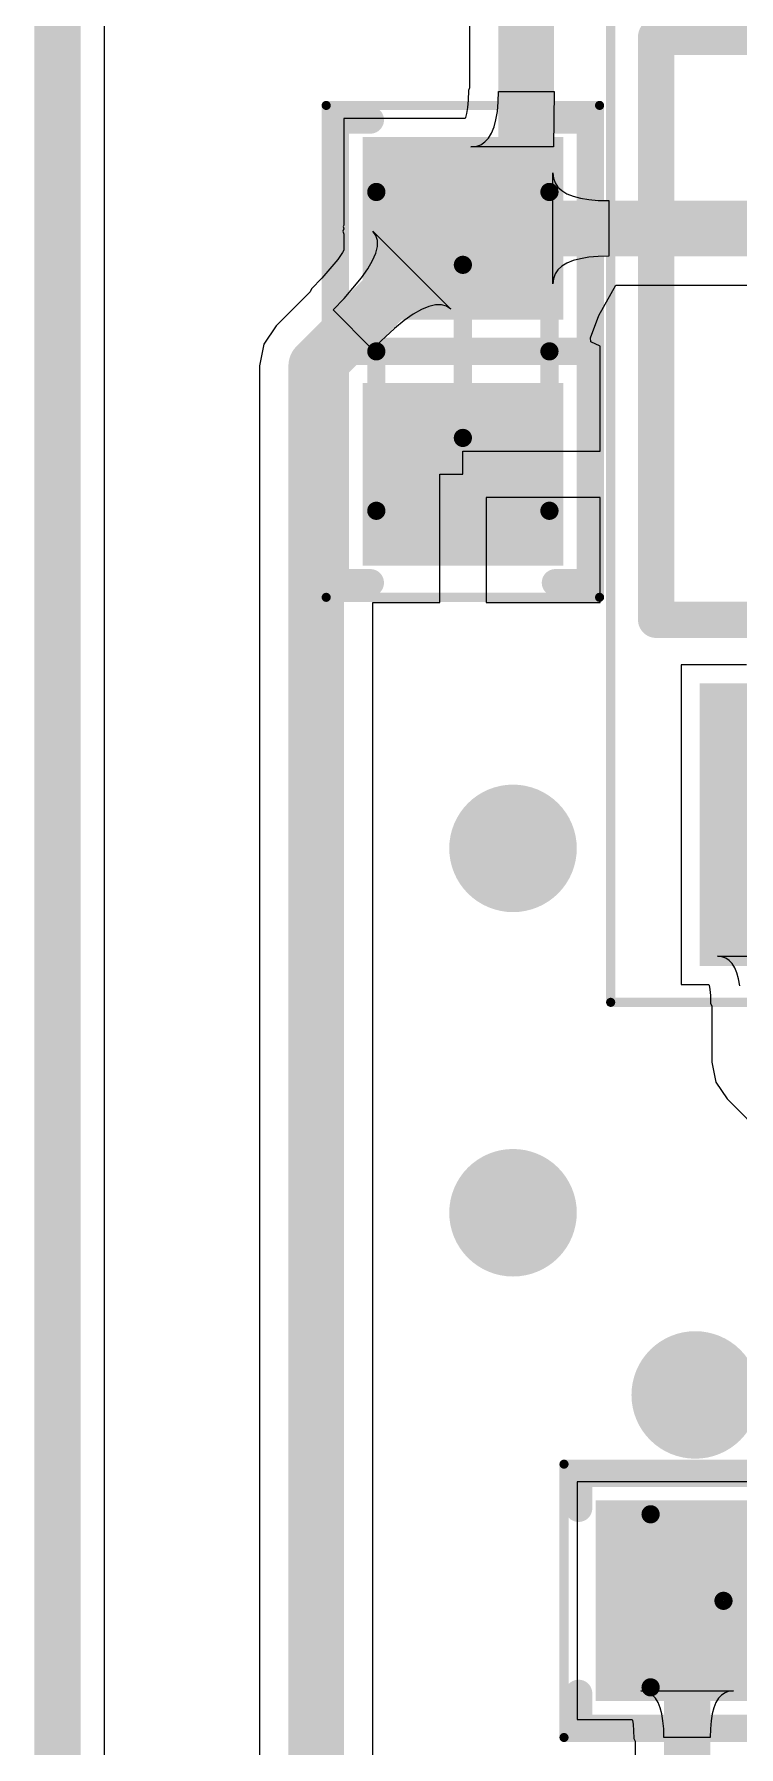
# Model space of a CAD drawing. Header units: millimetres. Extents: x 5.78 to 6.87, y 0.85 to 2.46.
# Drawn here: x 5.7824 to 5.9346, y 1.5185 to 1.8885 of the extents above; entities that cross this region are included whole.
import ezdxf

# ---------------------------------------------------------------- set-up
doc = ezdxf.new("R2010")
doc.units = ezdxf.units.MM
doc.header["$MEASUREMENT"] = 0
for name, color, linetype in [('BottomLayer', 5, 'Continuous'), ('Mechanical1', 6, 'Continuous'), ('Mechanical13', 56, 'Continuous'), ('Mechanical15', 56, 'Continuous'), ('MultiLayer', 9, 'Continuous'), ('TopLayer', 1, 'Continuous'), ('TopOverlay', 2, 'Continuous'), ('TopPaste', 8, 'Continuous'), ('TopSolder', 216, 'Continuous'), ('ViaHoleLayer', 16, 'Continuous')]:
    doc.layers.add(name, color=color, linetype=linetype)

# ---------------------------------------------------------------- blocks, each defined once
blk = doc.blocks.new('CAP_0603_1608_47')
at = {"layer": 'Mechanical13', "const_width": 0.00394}
for points in [[(-0.03445, 0.0187), (-0.03445, -0.0187)], [(0.03445, 0.0187), (-0.03445, 0.0187)], [(0.03445, 0.0187), (0.03445, -0.0187)], [(0.03445, -0.0187), (-0.03445, -0.0187)]]:
    blk.add_lwpolyline(points, dxfattribs=at)
at = {"layer": 'Mechanical13', "const_width": 0.00197}
for points in [[(-0.03543, 0.0187, 1), (-0.03346, 0.0187, 1)], [(-0.03543, 0.0187, 1), (-0.03346, 0.0187, 1)], [(0.03346, 0.0187, 1), (0.03543, 0.0187, 1)], [(0.03346, 0.0187, 1), (0.03543, 0.0187, 1)], [(-0.03543, -0.0187, 1), (-0.03346, -0.0187, 1)], [(-0.03543, -0.0187, 1), (-0.03346, -0.0187, 1)], [(0.03346, -0.0187, 1), (0.03543, -0.0187, 1)], [(0.03346, -0.0187, 1), (0.03543, -0.0187, 1)]]:
    blk.add_lwpolyline(points, format="xyb", close=True, dxfattribs=at)
at = {"layer": 'Mechanical15'}
for points, const_width in [([(-0.05315, 0.02953), (-0.05315, -0.02953)], 0.00197), ([(0.05315, 0.02953), (-0.05315, 0.02953)], 0.00197), ([(0.05315, 0.02953), (0.05315, -0.02953)], 0.00197), ([(0, 0.0187), (0, -0.0187)], 0.00394), ([(0.0187, 0), (-0.0187, 0)], 0.00394), ([(0.05315, -0.02953), (-0.05315, -0.02953)], 0.00197)]:
    blk.add_lwpolyline(points, dxfattribs=dict(at, const_width=const_width))
for points, const_width in [([(-0.05364, 0.02953, 1), (-0.05266, 0.02953, 1)], 0.000984), ([(-0.05364, 0.02953, 1), (-0.05266, 0.02953, 1)], 0.000984), ([(0.05266, 0.02953, 1), (0.05364, 0.02953, 1)], 0.000984), ([(0.05266, 0.02953, 1), (0.05364, 0.02953, 1)], 0.000984), ([(-0.00098, 0.0187, 1), (0.00098, 0.0187, 1)], 0.00197), ([(-0.01968, 0, 1), (-0.01772, 0, 1)], 0.00197), ([(0.01772, 0, 1), (0.01968, 0, 1)], 0.00197), ([(-0.00098, -0.0187, 1), (0.00098, -0.0187, 1)], 0.00197), ([(-0.05364, -0.02953, 1), (-0.05266, -0.02953, 1)], 0.000984), ([(-0.05364, -0.02953, 1), (-0.05266, -0.02953, 1)], 0.000984), ([(0.05266, -0.02953, 1), (0.05364, -0.02953, 1)], 0.000984), ([(0.05266, -0.02953, 1), (0.05364, -0.02953, 1)], 0.000984)]:
    blk.add_lwpolyline(points, format="xyb", close=True, dxfattribs=dict(at, const_width=const_width))
at = {"layer": 'TopLayer'}
for points in [[(-0.00886, -0.01969), (-0.00886, 0.01969), (-0.04429, -0.01969), (-0.04429, 0.01969)], [(0.04429, -0.01969), (0.04429, 0.01969), (0.00886, -0.01969), (0.00886, 0.01969)]]:
    blk.add_solid(points, dxfattribs=at)
at = {"layer": 'TopOverlay', "const_width": 0.00591}
for points in [[(0.05, 0.02756), (-0.05, 0.02756)], [(-0.05, 0.02756), (-0.05, 0.02)], [(0, 0.02756), (0, -0.02756)], [(0.05, 0.02756), (0.05, 0.02)], [(-0.05, -0.02), (-0.05, -0.02756)], [(0.05, -0.02), (0.05, -0.02756)], [(0.05, -0.02756), (-0.05, -0.02756)]]:
    blk.add_lwpolyline(points, dxfattribs=at)
at = {"layer": 'TopOverlay', "const_width": 0.00295}
for points in [[(-0.05148, 0.02756, 1), (-0.04852, 0.02756, 1)], [(-0.05148, 0.02756, 1), (-0.04852, 0.02756, 1)], [(-0.00148, 0.02756, 1), (0.00148, 0.02756, 1)], [(0.04852, 0.02756, 1), (0.05148, 0.02756, 1)], [(0.04852, 0.02756, 1), (0.05148, 0.02756, 1)], [(-0.05148, 0.02, 1), (-0.04852, 0.02, 1)], [(0.04852, 0.02, 1), (0.05148, 0.02, 1)], [(-0.05148, -0.02, 1), (-0.04852, -0.02, 1)], [(0.04852, -0.02, 1), (0.05148, -0.02, 1)], [(-0.05148, -0.02756, 1), (-0.04852, -0.02756, 1)], [(-0.05148, -0.02756, 1), (-0.04852, -0.02756, 1)], [(-0.00148, -0.02756, 1), (0.00148, -0.02756, 1)], [(0.04852, -0.02756, 1), (0.05148, -0.02756, 1)], [(0.04852, -0.02756, 1), (0.05148, -0.02756, 1)]]:
    blk.add_lwpolyline(points, format="xyb", close=True, dxfattribs=at)
at = {"layer": 'TopPaste'}
for points in [[(-0.00886, -0.01969), (-0.00886, 0.01969), (-0.04429, -0.01969), (-0.04429, 0.01969)], [(0.04429, -0.01969), (0.04429, 0.01969), (0.00886, -0.01969), (0.00886, 0.01969)]]:
    blk.add_solid(points, dxfattribs=at)
at = {"layer": 'TopSolder'}
for points in [[(-0.00686, -0.02168), (-0.00686, 0.02168), (-0.04629, -0.02168), (-0.04629, 0.02168)], [(0.04629, -0.02168), (0.04629, 0.02168), (0.00686, -0.02168), (0.00686, 0.02168)]]:
    blk.add_solid(points, dxfattribs=at)
blk = doc.blocks.new('34355DA5_B1DA_47C2_A88A_ECF82120A4F7_52')
at = {"layer": 'Mechanical15'}
for points, const_width in [([(-0.14567, -0.18307), (-0.14567, 0.18307)], 0.00197), ([(0.14567, 0.18307), (-0.14567, 0.18307)], 0.00197), ([(0.14567, -0.18307), (0.14567, 0.18307)], 0.00197), ([(0, -0.01968), (0, 0.01969)], 0.00394), ([(0.01968, 0), (-0.01969, 0)], 0.00394), ([(0.14567, -0.18307), (-0.14567, -0.18307)], 0.00197)]:
    blk.add_lwpolyline(points, dxfattribs=dict(at, const_width=const_width))
for points, const_width in [([(-0.14616, 0.18307, 1), (-0.14518, 0.18307, 1)], 0.000984), ([(-0.14616, 0.18307, 1), (-0.14518, 0.18307, 1)], 0.000984), ([(0.14518, 0.18307, 1), (0.14616, 0.18307, 1)], 0.000984), ([(0.14518, 0.18307, 1), (0.14616, 0.18307, 1)], 0.000984), ([(-0.00098, 0.01969, 1), (0.00098, 0.01969, 1)], 0.00197), ([(-0.02067, 0, 1), (-0.0187, 0, 1)], 0.00197), ([(0.0187, 0, 1), (0.02067, 0, 1)], 0.00197), ([(-0.00098, -0.01968, 1), (0.00098, -0.01968, 1)], 0.00197), ([(-0.14616, -0.18307, 1), (-0.14518, -0.18307, 1)], 0.000984), ([(-0.14616, -0.18307, 1), (-0.14518, -0.18307, 1)], 0.000984), ([(0.14518, -0.18307, 1), (0.14616, -0.18307, 1)], 0.000984), ([(0.14518, -0.18307, 1), (0.14616, -0.18307, 1)], 0.000984)]:
    blk.add_lwpolyline(points, format="xyb", close=True, dxfattribs=dict(at, const_width=const_width))
at = {"layer": 'TopLayer'}
for points in [[(-0.07874, 0.13819), (-0.07874, 0.16181), (-0.13583, 0.13819), (-0.13583, 0.16181)], [(0.13583, 0.13819), (0.13583, 0.16181), (0.07874, 0.13819), (0.07874, 0.16181)], [(-0.07874, 0.08819), (-0.07874, 0.11181), (-0.13583, 0.08819), (-0.13583, 0.11181)], [(0.13583, 0.08819), (0.13583, 0.11181), (0.07874, 0.08819), (0.07874, 0.11181)], [(-0.07874, 0.03819), (-0.07874, 0.06181), (-0.13583, 0.03819), (-0.13583, 0.06181)], [(0.13583, 0.03819), (0.13583, 0.06181), (0.07874, 0.03819), (0.07874, 0.06181)], [(-0.07874, -0.01181), (-0.07874, 0.01181), (-0.13583, -0.01181), (-0.13583, 0.01181)], [(0.13583, -0.01181), (0.13583, 0.01181), (0.07874, -0.01181), (0.07874, 0.01181)], [(-0.07874, -0.06181), (-0.07874, -0.03819), (-0.13583, -0.06181), (-0.13583, -0.03819)], [(0.13583, -0.06181), (0.13583, -0.03819), (0.07874, -0.06181), (0.07874, -0.03819)], [(-0.07874, -0.11181), (-0.07874, -0.08819), (-0.13583, -0.11181), (-0.13583, -0.08819)], [(0.13583, -0.11181), (0.13583, -0.08819), (0.07874, -0.11181), (0.07874, -0.08819)], [(-0.07874, -0.16181), (-0.07874, -0.13819), (-0.13583, -0.16181), (-0.13583, -0.13819)], [(0.13583, -0.16181), (0.13583, -0.13819), (0.07874, -0.16181), (0.07874, -0.13819)]]:
    blk.add_solid(points, dxfattribs=at)
at = {"layer": 'TopOverlay'}
for points, const_width in [([(-0.10236, 0.18346, 1), (-0.1122, 0.18346, 1)], 0.00984), ([(-0.11467, 0.18346, 1), (-0.10974, 0.18346, 1)], 0.00492), ([(-0.10482, 0.18346, 1), (-0.0999, 0.18346, 1)], 0.00492), ([(-0.06496, 0.17323, 1), (-0.06102, 0.17323, 1)], 0.00394), ([(-0.06496, 0.17323, 1), (-0.06102, 0.17323, 1)], 0.00394), ([(0.06102, 0.17323, 1), (0.06496, 0.17323, 1)], 0.00394), ([(0.06102, 0.17323, 1), (0.06496, 0.17323, 1)], 0.00394), ([(-0.01181, 0.13386, 1), (-0.03543, 0.13386, 1)], 0.02362), ([(-0.04134, 0.13386, 1), (-0.02953, 0.13386, 1)], 0.01181), ([(-0.01772, 0.13386, 1), (-0.00591, 0.13386, 1)], 0.01181), ([(-0.06496, -0.17323, 1), (-0.06102, -0.17323, 1)], 0.00394), ([(-0.06496, -0.17323, 1), (-0.06102, -0.17323, 1)], 0.00394), ([(0.06102, -0.17323, 1), (0.06496, -0.17323, 1)], 0.00394), ([(0.06102, -0.17323, 1), (0.06496, -0.17323, 1)], 0.00394)]:
    blk.add_lwpolyline(points, format="xyb", close=True, dxfattribs=dict(at, const_width=const_width))
at = {"layer": 'TopOverlay', "const_width": 0.00787}
for points in [[(-0.06299, -0.17323), (-0.06299, 0.17323)], [(0.06299, 0.17323), (-0.06299, 0.17323)], [(0.06299, -0.17323), (0.06299, 0.17323)], [(0.06299, -0.17323), (-0.06299, -0.17323)]]:
    blk.add_lwpolyline(points, dxfattribs=at)
at = {"layer": 'TopPaste'}
for points in [[(-0.07874, 0.13819), (-0.07874, 0.16181), (-0.13583, 0.13819), (-0.13583, 0.16181)], [(0.13583, 0.13819), (0.13583, 0.16181), (0.07874, 0.13819), (0.07874, 0.16181)], [(-0.07874, 0.08819), (-0.07874, 0.11181), (-0.13583, 0.08819), (-0.13583, 0.11181)], [(0.13583, 0.08819), (0.13583, 0.11181), (0.07874, 0.08819), (0.07874, 0.11181)], [(-0.07874, 0.03819), (-0.07874, 0.06181), (-0.13583, 0.03819), (-0.13583, 0.06181)], [(0.13583, 0.03819), (0.13583, 0.06181), (0.07874, 0.03819), (0.07874, 0.06181)], [(-0.07874, -0.01181), (-0.07874, 0.01181), (-0.13583, -0.01181), (-0.13583, 0.01181)], [(0.13583, -0.01181), (0.13583, 0.01181), (0.07874, -0.01181), (0.07874, 0.01181)], [(-0.07874, -0.06181), (-0.07874, -0.03819), (-0.13583, -0.06181), (-0.13583, -0.03819)], [(0.13583, -0.06181), (0.13583, -0.03819), (0.07874, -0.06181), (0.07874, -0.03819)], [(-0.07874, -0.11181), (-0.07874, -0.08819), (-0.13583, -0.11181), (-0.13583, -0.08819)], [(0.13583, -0.11181), (0.13583, -0.08819), (0.07874, -0.11181), (0.07874, -0.08819)], [(-0.07874, -0.16181), (-0.07874, -0.13819), (-0.13583, -0.16181), (-0.13583, -0.13819)], [(0.13583, -0.16181), (0.13583, -0.13819), (0.07874, -0.16181), (0.07874, -0.13819)]]:
    blk.add_solid(points, dxfattribs=at)
at = {"layer": 'TopSolder'}
for points in [[(-0.07674, 0.13619), (-0.07674, 0.16381), (-0.13783, 0.13619), (-0.13783, 0.16381)], [(0.13783, 0.13619), (0.13783, 0.16381), (0.07674, 0.13619), (0.07674, 0.16381)], [(-0.07674, 0.08619), (-0.07674, 0.11381), (-0.13783, 0.08619), (-0.13783, 0.11381)], [(0.13783, 0.08619), (0.13783, 0.11381), (0.07674, 0.08619), (0.07674, 0.11381)], [(-0.07674, 0.03619), (-0.07674, 0.06381), (-0.13783, 0.03619), (-0.13783, 0.06381)], [(0.13783, 0.03619), (0.13783, 0.06381), (0.07674, 0.03619), (0.07674, 0.06381)], [(-0.07674, -0.01381), (-0.07674, 0.01381), (-0.13783, -0.01381), (-0.13783, 0.01381)], [(0.13783, -0.01381), (0.13783, 0.01381), (0.07674, -0.01381), (0.07674, 0.01381)], [(-0.07674, -0.06381), (-0.07674, -0.03619), (-0.13783, -0.06381), (-0.13783, -0.03619)], [(0.13783, -0.06381), (0.13783, -0.03619), (0.07674, -0.06381), (0.07674, -0.03619)], [(-0.07674, -0.11381), (-0.07674, -0.08619), (-0.13783, -0.11381), (-0.13783, -0.08619)], [(0.13783, -0.11381), (0.13783, -0.08619), (0.07674, -0.11381), (0.07674, -0.08619)], [(-0.07674, -0.16381), (-0.07674, -0.13619), (-0.13783, -0.16381), (-0.13783, -0.13619)], [(0.13783, -0.16381), (0.13783, -0.13619), (0.07674, -0.16381), (0.07674, -0.13619)]]:
    blk.add_solid(points, dxfattribs=at)
blk = doc.blocks.new('CAP_0603_1608_85')
at = {"layer": 'Mechanical13', "const_width": 0.00394}
for points in [[(-0.03445, 0.0187), (-0.03445, -0.0187)], [(-0.03445, 0.0187), (0.03445, 0.0187)], [(0.03445, 0.0187), (0.03445, -0.0187)], [(-0.03445, -0.0187), (0.03445, -0.0187)]]:
    blk.add_lwpolyline(points, dxfattribs=at)
at = {"layer": 'Mechanical13', "const_width": 0.00197}
for points in [[(-0.03543, 0.0187, 1), (-0.03346, 0.0187, 1)], [(-0.03543, 0.0187, 1), (-0.03346, 0.0187, 1)], [(0.03346, 0.0187, 1), (0.03543, 0.0187, 1)], [(0.03346, 0.0187, 1), (0.03543, 0.0187, 1)], [(-0.03543, -0.0187, 1), (-0.03346, -0.0187, 1)], [(-0.03543, -0.0187, 1), (-0.03346, -0.0187, 1)], [(0.03346, -0.0187, 1), (0.03543, -0.0187, 1)], [(0.03346, -0.0187, 1), (0.03543, -0.0187, 1)]]:
    blk.add_lwpolyline(points, format="xyb", close=True, dxfattribs=at)
at = {"layer": 'Mechanical15'}
for points, const_width in [([(-0.05315, 0.02953), (-0.05315, -0.02953)], 0.00197), ([(-0.05315, 0.02953), (0.05315, 0.02953)], 0.00197), ([(0.05315, 0.02953), (0.05315, -0.02953)], 0.00197), ([(0, 0.0187), (0, -0.0187)], 0.00394), ([(-0.0187, 0), (0.0187, 0)], 0.00394), ([(-0.05315, -0.02953), (0.05315, -0.02953)], 0.00197)]:
    blk.add_lwpolyline(points, dxfattribs=dict(at, const_width=const_width))
for points, const_width in [([(-0.05364, 0.02953, 1), (-0.05266, 0.02953, 1)], 0.000984), ([(-0.05364, 0.02953, 1), (-0.05266, 0.02953, 1)], 0.000984), ([(0.05266, 0.02953, 1), (0.05364, 0.02953, 1)], 0.000984), ([(0.05266, 0.02953, 1), (0.05364, 0.02953, 1)], 0.000984), ([(-0.00098, 0.0187, 1), (0.00098, 0.0187, 1)], 0.00197), ([(-0.01968, 0, 1), (-0.01772, 0, 1)], 0.00197), ([(0.01772, 0, 1), (0.01968, 0, 1)], 0.00197), ([(-0.00098, -0.0187, 1), (0.00098, -0.0187, 1)], 0.00197), ([(-0.05364, -0.02953, 1), (-0.05266, -0.02953, 1)], 0.000984), ([(-0.05364, -0.02953, 1), (-0.05266, -0.02953, 1)], 0.000984), ([(0.05266, -0.02953, 1), (0.05364, -0.02953, 1)], 0.000984), ([(0.05266, -0.02953, 1), (0.05364, -0.02953, 1)], 0.000984)]:
    blk.add_lwpolyline(points, format="xyb", close=True, dxfattribs=dict(at, const_width=const_width))
at = {"layer": 'TopLayer'}
for points in [[(-0.00886, -0.01969), (-0.00886, 0.01969), (-0.04429, -0.01969), (-0.04429, 0.01969)], [(0.04429, -0.01969), (0.04429, 0.01969), (0.00886, -0.01969), (0.00886, 0.01969)]]:
    blk.add_solid(points, dxfattribs=at)
at = {"layer": 'TopOverlay', "const_width": 0.00591}
for points in [[(-0.05, 0.02756), (0.05, 0.02756)], [(-0.05, 0.02756), (-0.05, 0.02)], [(0, 0.02756), (0, -0.02756)], [(0.05, 0.02756), (0.05, 0.02)], [(-0.05, -0.02), (-0.05, -0.02756)], [(0.05, -0.02), (0.05, -0.02756)], [(-0.05, -0.02756), (0.05, -0.02756)]]:
    blk.add_lwpolyline(points, dxfattribs=at)
at = {"layer": 'TopOverlay', "const_width": 0.00295}
for points in [[(-0.05148, 0.02756, 1), (-0.04852, 0.02756, 1)], [(-0.05148, 0.02756, 1), (-0.04852, 0.02756, 1)], [(-0.00148, 0.02756, 1), (0.00148, 0.02756, 1)], [(0.04852, 0.02756, 1), (0.05148, 0.02756, 1)], [(0.04852, 0.02756, 1), (0.05148, 0.02756, 1)], [(-0.05148, 0.02, 1), (-0.04852, 0.02, 1)], [(0.04852, 0.02, 1), (0.05148, 0.02, 1)], [(-0.05148, -0.02, 1), (-0.04852, -0.02, 1)], [(0.04852, -0.02, 1), (0.05148, -0.02, 1)], [(-0.05148, -0.02756, 1), (-0.04852, -0.02756, 1)], [(-0.05148, -0.02756, 1), (-0.04852, -0.02756, 1)], [(-0.00148, -0.02756, 1), (0.00148, -0.02756, 1)], [(0.04852, -0.02756, 1), (0.05148, -0.02756, 1)], [(0.04852, -0.02756, 1), (0.05148, -0.02756, 1)]]:
    blk.add_lwpolyline(points, format="xyb", close=True, dxfattribs=at)
at = {"layer": 'TopPaste'}
for points in [[(-0.00886, -0.01969), (-0.00886, 0.01969), (-0.04429, -0.01969), (-0.04429, 0.01969)], [(0.04429, -0.01969), (0.04429, 0.01969), (0.00886, -0.01969), (0.00886, 0.01969)]]:
    blk.add_solid(points, dxfattribs=at)
at = {"layer": 'TopSolder'}
for points in [[(-0.00686, -0.02168), (-0.00686, 0.02168), (-0.04629, -0.02168), (-0.04629, 0.02168)], [(0.04629, -0.02168), (0.04629, 0.02168), (0.00686, -0.02168), (0.00686, 0.02168)]]:
    blk.add_solid(points, dxfattribs=at)

msp = doc.modelspace()

# ---------------------------------------------------------------- linework, layer by layer
at = {"layer": 'BottomLayer'}
msp.add_line((5.7976, 1.03382), (5.7976, 2.43075), dxfattribs=at)
at = {"layer": 'BottomLayer', "const_width": 0.01378}
for points in [[(5.87894, 1.7126, 1), (5.89272, 1.7126, 1)], [(5.87894, 1.63386, 1), (5.89272, 1.63386, 1)], [(5.91831, 1.59449, 1), (5.93209, 1.59449, 1)]]:
    msp.add_lwpolyline(points, format="xyb", close=True, dxfattribs=at)
at = {"layer": 'Mechanical1', "const_width": 0.01}
msp.add_lwpolyline([(5.7874, 1.02362), (5.7874, 2.44094)], dxfattribs=at)
at = {"layer": 'MultiLayer', "const_width": 0.01378}
for points in [[(5.87894, 1.7126, 1), (5.89272, 1.7126, 1)], [(5.87894, 1.63386, 1), (5.89272, 1.63386, 1)], [(5.91831, 1.59449, 1), (5.93209, 1.59449, 1)]]:
    msp.add_lwpolyline(points, format="xyb", close=True, dxfattribs=at)
at = {"layer": 'TopLayer'}
for p, q in [((5.7976, 1.03382), (5.7976, 2.43075)), ((5.87645, 1.93829), (5.87645, 1.87692)), ((5.87619, 1.87634), (5.87614, 1.87426)), ((5.87645, 1.87692), (5.87619, 1.87634)), ((5.876, 1.87267), (5.87579, 1.87143)), ((5.87614, 1.87426), (5.876, 1.87267)), ((5.88245, 1.87185), (5.88263, 1.87389)), ((5.88263, 1.87389), (5.88269, 1.87617)), ((5.88269, 1.87617), (5.89469, 1.87617)), ((5.89469, 1.87617), (5.89457, 1.86417)), ((5.87538, 1.87029), (5.84931, 1.87029)), ((5.84931, 1.87029), (5.84931, 1.84726)), ((5.87546, 1.87033), (5.87538, 1.87029)), ((5.87556, 1.87057), (5.87546, 1.87033)), ((5.87579, 1.87143), (5.87556, 1.87057)), ((5.88173, 1.86849), (5.88215, 1.87005)), ((5.88215, 1.87005), (5.88245, 1.87185)), ((5.87885, 1.86465), (5.87975, 1.86525)), ((5.87975, 1.86525), (5.88053, 1.86609)), ((5.88053, 1.86609), (5.88119, 1.86717)), ((5.88119, 1.86717), (5.88173, 1.86849)), ((5.87669, 1.86417), (5.87783, 1.86429)), ((5.89457, 1.86417), (5.87669, 1.86417)), ((5.87783, 1.86429), (5.87885, 1.86465)), ((5.89445, 1.83457), (5.89445, 1.85857)), ((5.89445, 1.85857), (5.89457, 1.85743)), ((5.89457, 1.85743), (5.89493, 1.85641)), ((5.89493, 1.85641), (5.89554, 1.85551)), ((5.89554, 1.85551), (5.89638, 1.85473)), ((5.89638, 1.85473), (5.89748, 1.85407)), ((5.89748, 1.85407), (5.89881, 1.85353)), ((5.89881, 1.85353), (5.90038, 1.85311)), ((5.90038, 1.85311), (5.9022, 1.85281)), ((5.9022, 1.85281), (5.90426, 1.85263)), ((5.90426, 1.85263), (5.90656, 1.85257)), ((5.90656, 1.85257), (5.90656, 1.84057)), ((5.84931, 1.84726), (5.84914, 1.84698)), ((5.84914, 1.84698), (5.84927, 1.84645)), ((5.84927, 1.84645), (5.84906, 1.84595)), ((5.84906, 1.84595), (5.84931, 1.84533)), ((5.84931, 1.84533), (5.84931, 1.8419)), ((5.85622, 1.84503), (5.85555, 1.84595)), ((5.85555, 1.84595), (5.87241, 1.8291)), ((5.85655, 1.84393), (5.85622, 1.84503)), ((5.85654, 1.84266), (5.85655, 1.84393)), ((5.84795, 1.83985), (5.84452, 1.83581)), ((5.84898, 1.84133), (5.84795, 1.83985)), ((5.84931, 1.8419), (5.84898, 1.84133)), ((5.85446, 1.83783), (5.8555, 1.83961)), ((5.8555, 1.83961), (5.85619, 1.84123)), ((5.85619, 1.84123), (5.85654, 1.84266)), ((5.89881, 1.83961), (5.89748, 1.83907)), ((5.90038, 1.84003), (5.89881, 1.83961)), ((5.9022, 1.84033), (5.90038, 1.84003)), ((5.90426, 1.84051), (5.9022, 1.84033)), ((5.90656, 1.84057), (5.90426, 1.84051)), ((5.84452, 1.83581), (5.84228, 1.83349)), ((5.84934, 1.83145), (5.8531, 1.83588)), ((5.8531, 1.83588), (5.85446, 1.83783)), ((5.89457, 1.83571), (5.89445, 1.83457)), ((5.89493, 1.83673), (5.89457, 1.83571)), ((5.89554, 1.83763), (5.89493, 1.83673)), ((5.89638, 1.83841), (5.89554, 1.83763)), ((5.89748, 1.83907), (5.89638, 1.83841)), ((5.84204, 1.83289), (5.83466, 1.82551)), ((5.84228, 1.83349), (5.84204, 1.83289)), ((5.90436, 1.82777), (5.90805, 1.83434)), ((5.90805, 1.83434), (6.02102, 1.83434)), ((5.84695, 1.82898), (5.84934, 1.83145)), ((5.85543, 1.82049), (5.84695, 1.82898)), ((5.86607, 1.82904), (5.86429, 1.82801)), ((5.86768, 1.82973), (5.86607, 1.82904)), ((5.86912, 1.83008), (5.86768, 1.82973)), ((5.87039, 1.83009), (5.86912, 1.83008)), ((5.87148, 1.82976), (5.87039, 1.83009)), ((5.87241, 1.8291), (5.87148, 1.82976)), ((5.83466, 1.82551), (5.83201, 1.82154)), ((5.86021, 1.82493), (5.85543, 1.82049)), ((5.86233, 1.82664), (5.86021, 1.82493)), ((5.86429, 1.82801), (5.86233, 1.82664)), ((5.90256, 1.82295), (5.90436, 1.82777)), ((5.83201, 1.82154), (5.83108, 1.81686)), ((5.90263, 1.82203), (5.90256, 1.82295)), ((5.90468, 1.82114), (5.90263, 1.82203)), ((5.90468, 1.79843), (5.90468, 1.82114)), ((5.83108, 1.81686), (5.83108, 1.30089)), ((5.875, 1.79343), (5.875, 1.79843)), ((5.875, 1.79843), (5.90468, 1.79843)), ((5.87, 1.76571), (5.87, 1.79343)), ((5.87, 1.79343), (5.875, 1.79343)), ((5.90468, 1.78843), (5.88, 1.78843)), ((5.88, 1.78843), (5.88, 1.76571)), ((5.90468, 1.76571), (5.90468, 1.78843)), ((5.85555, 1.34092), (5.85555, 1.76571)), ((5.85555, 1.76571), (5.87, 1.76571)), ((5.88, 1.76571), (5.90468, 1.76571)), ((5.93624, 1.75226), (5.92219, 1.75226)), ((5.92219, 1.75226), (5.92219, 1.68317)), ((5.93095, 1.68919), (5.93, 1.68929)), ((5.93, 1.68929), (5.95, 1.68929)), ((5.9318, 1.68889), (5.93095, 1.68919)), ((5.93255, 1.68839), (5.9318, 1.68889)), ((5.9332, 1.68769), (5.93255, 1.68839)), ((5.93375, 1.68679), (5.9332, 1.68769)), ((5.9342, 1.68569), (5.93375, 1.68679)), ((5.93455, 1.68439), (5.9342, 1.68569)), ((5.9348, 1.68289), (5.93455, 1.68439)), ((5.92219, 1.68317), (5.92815, 1.68317)), ((5.92815, 1.68317), (5.9282, 1.68301)), ((5.9282, 1.68301), (5.92835, 1.68207)), ((5.92835, 1.68207), (5.92846, 1.68082)), ((5.92846, 1.68082), (5.92851, 1.67912)), ((5.92851, 1.67912), (5.92878, 1.6785)), ((5.92878, 1.6785), (5.92878, 1.66638)), ((5.92878, 1.66638), (5.92878, 1.66638)), ((5.92878, 1.66638), (5.92964, 1.66209)), ((5.92964, 1.66209), (5.93207, 1.65845)), ((5.93207, 1.65845), (5.94074, 1.64978)), ((5.94714, 1.57569), (5.89971, 1.57569)), ((5.89971, 1.57569), (5.89971, 1.52432)), ((5.91438, 1.53045), (5.91343, 1.53056)), ((5.91343, 1.53056), (5.93343, 1.53056)), ((5.91523, 1.53015), (5.91438, 1.53045)), ((5.91598, 1.52964), (5.91523, 1.53015)), ((5.91663, 1.52894), (5.91598, 1.52964)), ((5.91718, 1.52802), (5.91663, 1.52894)), ((5.93023, 1.52894), (5.92968, 1.52802)), ((5.93088, 1.52964), (5.93023, 1.52894)), ((5.93163, 1.53015), (5.93088, 1.52964)), ((5.93248, 1.53045), (5.93163, 1.53015)), ((5.93343, 1.53056), (5.93248, 1.53045)), ((5.91763, 1.52691), (5.91718, 1.52802)), ((5.91798, 1.5256), (5.91763, 1.52691)), ((5.91823, 1.52408), (5.91798, 1.5256)), ((5.92888, 1.5256), (5.92863, 1.52408)), ((5.92923, 1.52691), (5.92888, 1.5256)), ((5.92968, 1.52802), (5.92923, 1.52691)), ((5.89971, 1.52432), (5.9116, 1.52432)), ((5.9116, 1.52432), (5.91162, 1.52423)), ((5.91162, 1.52423), (5.91178, 1.52327)), ((5.91178, 1.52327), (5.91189, 1.52199)), ((5.91189, 1.52199), (5.91193, 1.52027)), ((5.91838, 1.52236), (5.91823, 1.52408)), ((5.91843, 1.52043), (5.91838, 1.52236)), ((5.92848, 1.52236), (5.92843, 1.52043)), ((5.92863, 1.52408), (5.92848, 1.52236)), ((5.91193, 1.52027), (5.91221, 1.51964)), ((5.91221, 1.51964), (5.91221, 1.50051)), ((5.92843, 1.52043), (5.91843, 1.52043))]:
    msp.add_line(p, q, dxfattribs=at)
for points, const_width in [([(5.88869, 1.85829), (5.88869, 1.93829)], 0.012), ([(5.87697, 1.84657), (5.88869, 1.85829)], 0.012), ([(5.84331, 1.81686), (5.87303, 1.84657)], 0.012), ([(5.87303, 1.84657), (5.875, 1.84657)], 0.012), ([(5.87303, 1.84657), (6.02102, 1.84657)], 0.012), ([(5.84331, 1.30089), (5.84331, 1.81686)], 0.012), ([(5.92343, 1.48386), (5.92343, 1.55)], 0.01)]:
    msp.add_lwpolyline(points, dxfattribs=dict(at, const_width=const_width))
for points, const_width in [([(5.88569, 1.85829, 1), (5.89169, 1.85829, 1)], 0.006), ([(5.88569, 1.85829, 1), (5.89169, 1.85829, 1)], 0.006), ([(5.87003, 1.84657, 1), (5.87603, 1.84657, 1)], 0.006), ([(5.87003, 1.84657, 1), (5.87603, 1.84657, 1)], 0.006), ([(5.87003, 1.84657, 1), (5.87603, 1.84657, 1)], 0.006), ([(5.872, 1.84657, 1), (5.878, 1.84657, 1)], 0.006), ([(5.87397, 1.84657, 1), (5.87997, 1.84657, 1)], 0.006), ([(5.84031, 1.81686, 1), (5.84631, 1.81686, 1)], 0.006), ([(5.84031, 1.81686, 1), (5.84631, 1.81686, 1)], 0.006), ([(5.87894, 1.7126, 1), (5.89272, 1.7126, 1)], 0.01378), ([(5.87894, 1.63386, 1), (5.89272, 1.63386, 1)], 0.01378), ([(5.91831, 1.59449, 1), (5.93209, 1.59449, 1)], 0.01378), ([(5.92093, 1.55, 1), (5.92593, 1.55, 1)], 0.005)]:
    msp.add_lwpolyline(points, format="xyb", close=True, dxfattribs=dict(at, const_width=const_width))
at = {"layer": 'ViaHoleLayer', "const_width": 0.00689}
for points in [[(5.88238, 1.7126, 1), (5.88927, 1.7126, 1)], [(5.88238, 1.63386, 1), (5.88927, 1.63386, 1)], [(5.92175, 1.59449, 1), (5.92864, 1.59449, 1)]]:
    msp.add_lwpolyline(points, format="xyb", close=True, dxfattribs=at)

# ---------------------------------------------------------------- block references
for name, p, rotation in [('34355DA5_B1DA_47C2_A88A_ECF82120A4F7_52', (6.09, 1.825), 270), ('CAP_0603_1608_85', (5.875, 1.82), 90), ('CAP_0603_1608_47', (5.95, 1.55), 180)]:
    msp.add_blockref(name, p, dxfattribs=dict(rotation=rotation))

doc.saveas('drawing.dxf')
